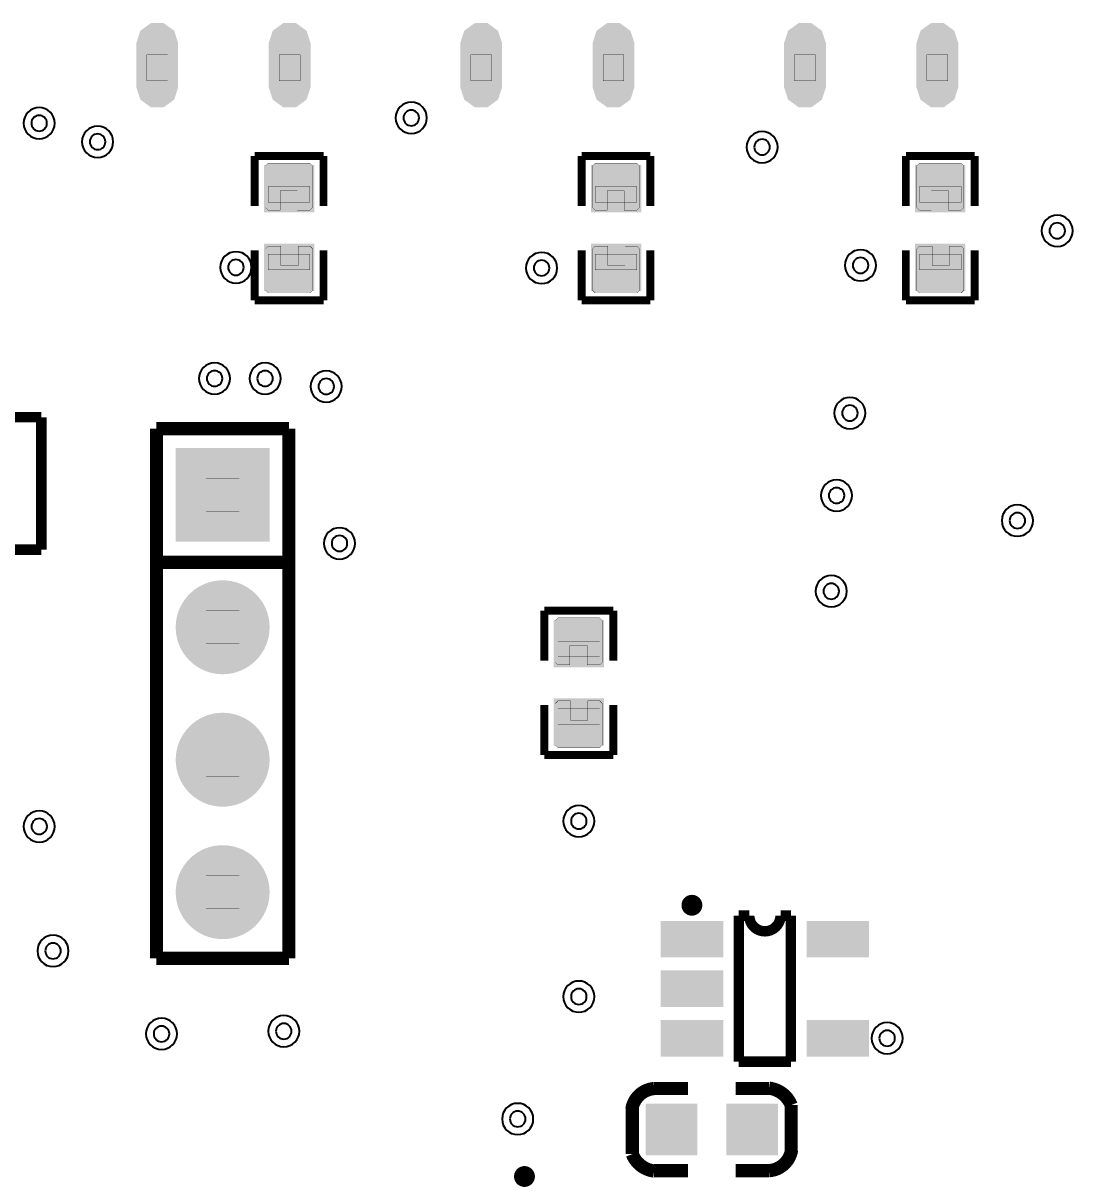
# Model space of a CAD drawing. Header units: millimetres. Extents: x -103 to 1, y -5 to 127.
# Drawn here: x -48.76 to -28.62, y 50.73 to 72.91 of the extents above; entities that cross this region are included whole.
import ezdxf

# ---------------------------------------------------------------- set-up
doc = ezdxf.new("R2010")
doc.units = ezdxf.units.MM
doc.header["$MEASUREMENT"] = 0
for name, color, linetype, true_color in [('Bottom-Layer', 7, 'Continuous', 0x0000ff), ('Bottom-Paste-Mask-Layer', 7, 'Continuous', 0x800000), ('Bottom-Solder-Mask-Layer', 7, 'Continuous', 0xaa00ff), ('Hole-Layer', 7, 'Continuous', 0x222222), ('Multi-Layer', 7, 'Continuous', 0xc0c0c0), ('Pin-Soldering-Layer', 7, 'Continuous', 0xcc9999), ('Top-Layer', 7, 'Continuous', 0xff0000), ('Top-Paste-Mask-Layer', 7, 'Continuous', 0x808080), ('Top-Silkscreen-Layer', 7, 'Continuous', 0xffcc00), ('Top-Solder-Mask-Layer', 7, 'Continuous', 0x800080)]:
    doc.layers.add(name, color=color, linetype=linetype, true_color=true_color)

msp = doc.modelspace()

# ---------------------------------------------------------------- hatches: boundary and pattern name
at = {"layer": 'Bottom-Layer'}
for points in [[(-45.78, 64.716), (-44.08, 64.716), (-44.08, 63.016), (-45.78, 63.016)], [(-45.78, 61.326, 1), (-44.08, 61.326, 1)], [(-45.78, 58.786, 1), (-44.08, 58.786, 1)], [(-45.78, 56.246, 1), (-44.08, 56.246, 1)]]:
    msp.add_hatch(color=256, dxfattribs=at).paths.add_polyline_path(points)
at = {"layer": 'Bottom-Paste-Mask-Layer'}
for points in [[(-45.78, 64.716), (-44.08, 64.716), (-44.08, 63.016), (-45.78, 63.016)], [(-45.78, 61.326, 1), (-44.08, 61.326, 1)], [(-45.78, 58.786, 1), (-44.08, 58.786, 1)], [(-45.78, 56.246, 1), (-44.08, 56.246, 1)]]:
    msp.add_hatch(color=256, dxfattribs=at).paths.add_polyline_path(points)
at = {"layer": 'Bottom-Solder-Mask-Layer'}
for points in [[(-45.831, 64.767), (-44.029, 64.767), (-44.029, 62.965), (-45.831, 62.965)], [(-45.831, 61.326, 1), (-44.029, 61.326, 1)], [(-45.831, 58.786, 1), (-44.029, 58.786, 1)], [(-45.831, 56.246, 1), (-44.029, 56.246, 1)]]:
    msp.add_hatch(color=256, dxfattribs=at).paths.add_polyline_path(points)
at = {"layer": 'Hole-Layer'}
for points in [[(-45.48, 63.866, 1), (-44.38, 63.866, 1)], [(-45.48, 61.326, 1), (-44.38, 61.326, 1)], [(-45.48, 58.786, 1), (-44.38, 58.786, 1)], [(-45.48, 56.246, 1), (-44.38, 56.246, 1)]]:
    msp.add_hatch(color=256, dxfattribs=at).paths.add_polyline_path(points)
at = {"layer": 'Multi-Layer'}
for points in [[(-45.78, 64.716), (-44.08, 64.716), (-44.08, 63.016), (-45.78, 63.016)], [(-45.78, 64.716), (-44.08, 64.716), (-44.08, 63.016), (-45.78, 63.016)], [(-45.78, 64.716), (-44.08, 64.716), (-44.08, 63.016), (-45.78, 63.016)], [(-45.78, 61.326, 1), (-44.08, 61.326, 1)], [(-45.78, 61.326, 1), (-44.08, 61.326, 1)], [(-45.78, 61.326, 1), (-44.08, 61.326, 1)], [(-45.78, 58.786, 1), (-44.08, 58.786, 1)], [(-45.78, 58.786, 1), (-44.08, 58.786, 1)], [(-45.78, 58.786, 1), (-44.08, 58.786, 1)], [(-45.78, 56.246, 1), (-44.08, 56.246, 1)], [(-45.78, 56.246, 1), (-44.08, 56.246, 1)], [(-45.78, 56.246, 1), (-44.08, 56.246, 1)]]:
    msp.add_hatch(color=256, dxfattribs=at).paths.add_polyline_path(points)
at = {"layer": 'Pin-Soldering-Layer'}
for points in [[(-46.385, 71.805), (-46.385, 72.305), (-45.985, 72.305), (-45.985, 71.805)], [(-43.845, 71.805), (-43.845, 72.305), (-43.445, 72.306), (-43.445, 71.805)], [(-40.17, 71.805), (-40.17, 72.305), (-39.77, 72.305), (-39.77, 71.805)], [(-37.63, 71.805), (-37.63, 72.305), (-37.23, 72.306), (-37.23, 71.805)], [(-33.956, 71.805), (-33.956, 72.305), (-33.556, 72.305), (-33.556, 71.805)], [(-31.416, 71.805), (-31.416, 72.305), (-31.016, 72.306), (-31.016, 71.805)], [(-43.255, 69.781), (-44.055, 69.781), (-44.055, 69.481), (-43.255, 69.481)], [(-36.982, 69.781), (-37.782, 69.781), (-37.782, 69.481), (-36.982, 69.481)], [(-30.76, 69.781), (-31.56, 69.781), (-31.56, 69.481), (-30.76, 69.481)], [(-43.255, 68.181), (-44.055, 68.181), (-44.055, 68.481), (-43.255, 68.481)], [(-36.982, 68.181), (-37.782, 68.181), (-37.782, 68.481), (-36.982, 68.481)], [(-30.76, 68.181), (-31.56, 68.181), (-31.56, 68.481), (-30.76, 68.481)], [(-44.61, 64.186), (-44.61, 63.546), (-45.25, 63.546), (-45.25, 64.186)], [(-44.61, 61.646), (-44.61, 61.006), (-45.25, 61.006), (-45.25, 61.646)], [(-38.496, 61.06), (-37.696, 61.06), (-37.696, 60.76), (-38.496, 60.76)], [(-38.496, 59.46), (-37.696, 59.46), (-37.696, 59.76), (-38.496, 59.76)], [(-44.61, 59.106), (-44.61, 58.466), (-45.25, 58.466), (-45.25, 59.106)], [(-44.61, 56.566), (-44.61, 55.926), (-45.25, 55.926), (-45.25, 56.566)]]:
    msp.add_hatch(color=256, dxfattribs=at).paths.add_polyline_path(points)
at = {"layer": 'Top-Layer'}
for points in [[(-46.535, 72.531), (-46.468, 72.736), (-46.293, 72.863), (-46.077, 72.863), (-45.902, 72.736), (-45.835, 72.531), (-45.835, 71.681), (-45.902, 71.475), (-46.077, 71.348), (-46.293, 71.348), (-46.468, 71.475), (-46.535, 71.681)], [(-43.995, 72.531), (-43.928, 72.736), (-43.753, 72.863), (-43.537, 72.863), (-43.362, 72.736), (-43.295, 72.531), (-43.295, 71.681), (-43.362, 71.475), (-43.537, 71.348), (-43.753, 71.348), (-43.928, 71.475), (-43.995, 71.681)], [(-40.32, 72.531), (-40.254, 72.736), (-40.079, 72.863), (-39.862, 72.863), (-39.687, 72.736), (-39.62, 72.531), (-39.62, 71.681), (-39.687, 71.475), (-39.862, 71.348), (-40.079, 71.348), (-40.254, 71.475), (-40.32, 71.681)], [(-37.78, 72.531), (-37.714, 72.736), (-37.539, 72.863), (-37.322, 72.863), (-37.147, 72.736), (-37.08, 72.531), (-37.08, 71.681), (-37.147, 71.475), (-37.322, 71.348), (-37.539, 71.348), (-37.714, 71.475), (-37.78, 71.681)], [(-34.106, 72.531), (-34.039, 72.736), (-33.864, 72.863), (-33.648, 72.863), (-33.473, 72.736), (-33.406, 72.531), (-33.406, 71.681), (-33.473, 71.475), (-33.648, 71.348), (-33.864, 71.348), (-34.039, 71.475), (-34.106, 71.681)], [(-31.566, 72.531), (-31.499, 72.736), (-31.324, 72.863), (-31.108, 72.863), (-30.933, 72.736), (-30.866, 72.531), (-30.866, 71.681), (-30.933, 71.475), (-31.108, 71.348), (-31.324, 71.348), (-31.499, 71.475), (-31.566, 71.681)], [(-43.223, 69.332), (-44.087, 69.332), (-44.087, 70.138), (-43.223, 70.138)], [(-36.95, 69.332), (-37.814, 69.332), (-37.814, 70.138), (-36.95, 70.138)], [(-30.728, 69.332), (-31.592, 69.332), (-31.592, 70.138), (-30.728, 70.138)], [(-43.223, 67.825), (-44.087, 67.825), (-44.087, 68.631), (-43.223, 68.631)], [(-36.95, 67.825), (-37.814, 67.825), (-37.814, 68.631), (-36.95, 68.631)], [(-30.728, 67.825), (-31.592, 67.825), (-31.592, 68.631), (-30.728, 68.631)], [(-45.78, 64.716), (-44.08, 64.716), (-44.08, 63.016), (-45.78, 63.016)], [(-45.78, 61.326, 1), (-44.08, 61.326, 1)], [(-38.528, 61.417), (-37.664, 61.417), (-37.664, 60.61), (-38.528, 60.61)], [(-38.528, 59.91), (-37.664, 59.91), (-37.664, 59.104), (-38.528, 59.104)], [(-45.78, 58.786, 1), (-44.08, 58.786, 1)], [(-45.78, 56.246, 1), (-44.08, 56.246, 1)], [(-35.376, 55.045), (-36.476, 55.045), (-36.476, 55.645), (-35.376, 55.645)], [(-32.576, 55.045), (-33.676, 55.045), (-33.676, 55.645), (-32.576, 55.645)], [(-35.376, 54.095), (-36.476, 54.095), (-36.476, 54.695), (-35.376, 54.695)], [(-35.376, 53.145), (-36.476, 53.145), (-36.476, 53.745), (-35.376, 53.745)], [(-32.576, 53.145), (-33.676, 53.145), (-33.676, 53.745), (-32.576, 53.745)], [(-35.876, 52.137), (-35.876, 51.248), (-36.765, 51.248), (-36.765, 52.137)], [(-34.327, 52.137), (-34.327, 51.248), (-35.216, 51.248), (-35.216, 52.137)]]:
    msp.add_hatch(color=256, dxfattribs=at).paths.add_polyline_path(points)
at = {"layer": 'Top-Paste-Mask-Layer'}
for points in [[(-46.535, 72.531), (-46.468, 72.736), (-46.293, 72.863), (-46.077, 72.863), (-45.902, 72.736), (-45.835, 72.531), (-45.835, 71.681), (-45.902, 71.475), (-46.077, 71.348), (-46.293, 71.348), (-46.468, 71.475), (-46.535, 71.681)], [(-43.995, 72.531), (-43.928, 72.736), (-43.753, 72.863), (-43.537, 72.863), (-43.362, 72.736), (-43.295, 72.531), (-43.295, 71.681), (-43.362, 71.475), (-43.537, 71.348), (-43.753, 71.348), (-43.928, 71.475), (-43.995, 71.681)], [(-40.32, 72.531), (-40.254, 72.736), (-40.079, 72.863), (-39.862, 72.863), (-39.687, 72.736), (-39.62, 72.531), (-39.62, 71.681), (-39.687, 71.475), (-39.862, 71.348), (-40.079, 71.348), (-40.254, 71.475), (-40.32, 71.681)], [(-37.78, 72.531), (-37.714, 72.736), (-37.539, 72.863), (-37.322, 72.863), (-37.147, 72.736), (-37.08, 72.531), (-37.08, 71.681), (-37.147, 71.475), (-37.322, 71.348), (-37.539, 71.348), (-37.714, 71.475), (-37.78, 71.681)], [(-34.106, 72.531), (-34.039, 72.736), (-33.864, 72.863), (-33.648, 72.863), (-33.473, 72.736), (-33.406, 72.531), (-33.406, 71.681), (-33.473, 71.475), (-33.648, 71.348), (-33.864, 71.348), (-34.039, 71.475), (-34.106, 71.681)], [(-31.566, 72.531), (-31.499, 72.736), (-31.324, 72.863), (-31.108, 72.863), (-30.933, 72.736), (-30.866, 72.531), (-30.866, 71.681), (-30.933, 71.475), (-31.108, 71.348), (-31.324, 71.348), (-31.499, 71.475), (-31.566, 71.681)], [(-44.105, 70.176), (-44.105, 69.376), (-44.055, 69.326), (-43.827, 69.326), (-43.827, 69.696), (-43.497, 69.696), (-43.497, 69.326), (-43.255, 69.326), (-43.205, 69.376), (-43.205, 70.176), (-43.255, 70.226), (-44.055, 70.226)], [(-37.832, 70.176), (-37.832, 69.376), (-37.782, 69.326), (-37.554, 69.326), (-37.554, 69.696), (-37.224, 69.696), (-37.224, 69.326), (-36.982, 69.326), (-36.932, 69.376), (-36.932, 70.176), (-36.982, 70.226), (-37.782, 70.226)], [(-31.61, 70.176), (-31.61, 69.376), (-31.56, 69.326), (-31.332, 69.326), (-31.332, 69.696), (-31.002, 69.696), (-31.002, 69.326), (-30.76, 69.326), (-30.71, 69.376), (-30.71, 70.176), (-30.76, 70.226), (-31.56, 70.226)], [(-43.205, 67.786), (-43.205, 68.586), (-43.255, 68.636), (-43.483, 68.636), (-43.483, 68.266), (-43.813, 68.266), (-43.813, 68.636), (-44.055, 68.636), (-44.105, 68.586), (-44.105, 67.786), (-44.055, 67.736), (-43.255, 67.736)], [(-36.932, 67.786), (-36.932, 68.586), (-36.982, 68.636), (-37.21, 68.636), (-37.21, 68.266), (-37.54, 68.266), (-37.54, 68.636), (-37.782, 68.636), (-37.832, 68.586), (-37.832, 67.786), (-37.782, 67.736), (-36.982, 67.736)], [(-30.71, 67.786), (-30.71, 68.586), (-30.76, 68.636), (-30.988, 68.636), (-30.988, 68.266), (-31.318, 68.266), (-31.318, 68.636), (-31.56, 68.636), (-31.61, 68.586), (-31.61, 67.786), (-31.56, 67.736), (-30.76, 67.736)], [(-45.78, 64.716), (-44.08, 64.716), (-44.08, 63.016), (-45.78, 63.016)], [(-45.78, 61.326, 1), (-44.08, 61.326, 1)], [(-38.546, 61.455), (-38.546, 60.655), (-38.496, 60.605), (-38.268, 60.605), (-38.268, 60.975), (-37.938, 60.975), (-37.938, 60.605), (-37.696, 60.605), (-37.646, 60.655), (-37.646, 61.455), (-37.696, 61.505), (-38.496, 61.505)], [(-37.646, 59.065), (-37.646, 59.865), (-37.696, 59.915), (-37.924, 59.915), (-37.924, 59.545), (-38.254, 59.545), (-38.254, 59.915), (-38.496, 59.915), (-38.546, 59.865), (-38.546, 59.065), (-38.496, 59.015), (-37.696, 59.015)], [(-45.78, 58.786, 1), (-44.08, 58.786, 1)], [(-45.78, 56.246, 1), (-44.08, 56.246, 1)], [(-35.376, 55.045), (-36.476, 55.045), (-36.476, 55.645), (-35.376, 55.645)], [(-32.576, 55.045), (-33.676, 55.045), (-33.676, 55.645), (-32.576, 55.645)], [(-35.376, 54.095), (-36.476, 54.095), (-36.476, 54.695), (-35.376, 54.695)], [(-35.376, 53.145), (-36.476, 53.145), (-36.476, 53.745), (-35.376, 53.745)], [(-32.576, 53.145), (-33.676, 53.145), (-33.676, 53.745), (-32.576, 53.745)], [(-35.876, 52.137), (-35.876, 51.248), (-36.765, 51.248), (-36.765, 52.137)], [(-34.327, 52.137), (-34.327, 51.248), (-35.216, 51.248), (-35.216, 52.137)]]:
    msp.add_hatch(color=256, dxfattribs=at).paths.add_polyline_path(points)
at = {"layer": 'Top-Solder-Mask-Layer'}
for points in [[(-46.586, 72.531), (-46.509, 72.766), (-46.309, 72.912), (-46.061, 72.912), (-45.86, 72.766), (-45.784, 72.531), (-45.784, 71.681), (-45.86, 71.445), (-46.061, 71.299), (-46.309, 71.299), (-46.509, 71.445), (-46.586, 71.681)], [(-44.046, 72.531), (-43.969, 72.766), (-43.769, 72.912), (-43.521, 72.912), (-43.32, 72.766), (-43.244, 72.531), (-43.244, 71.681), (-43.32, 71.445), (-43.521, 71.299), (-43.769, 71.299), (-43.969, 71.445), (-44.046, 71.681)], [(-40.371, 72.531), (-40.295, 72.766), (-40.094, 72.912), (-39.847, 72.912), (-39.646, 72.766), (-39.569, 72.531), (-39.569, 71.681), (-39.646, 71.445), (-39.847, 71.299), (-40.094, 71.299), (-40.295, 71.445), (-40.371, 71.681)], [(-37.831, 72.531), (-37.755, 72.766), (-37.554, 72.912), (-37.307, 72.912), (-37.106, 72.766), (-37.029, 72.531), (-37.029, 71.681), (-37.106, 71.445), (-37.307, 71.299), (-37.554, 71.299), (-37.755, 71.445), (-37.831, 71.681)], [(-34.157, 72.531), (-34.081, 72.766), (-33.88, 72.912), (-33.632, 72.912), (-33.432, 72.766), (-33.355, 72.531), (-33.355, 71.681), (-33.432, 71.445), (-33.632, 71.299), (-33.88, 71.299), (-34.081, 71.445), (-34.157, 71.681)], [(-31.617, 72.531), (-31.541, 72.766), (-31.34, 72.912), (-31.092, 72.912), (-30.892, 72.766), (-30.815, 72.531), (-30.815, 71.681), (-30.892, 71.445), (-31.092, 71.299), (-31.34, 71.299), (-31.541, 71.445), (-31.617, 71.681)], [(-43.173, 69.281), (-44.138, 69.281), (-44.138, 70.189), (-43.173, 70.189)], [(-36.899, 69.281), (-37.865, 69.281), (-37.865, 70.189), (-36.899, 70.189)], [(-30.677, 69.281), (-31.643, 69.281), (-31.643, 70.189), (-30.677, 70.189)], [(-43.173, 67.774), (-44.138, 67.774), (-44.138, 68.682), (-43.173, 68.682)], [(-36.899, 67.774), (-37.865, 67.774), (-37.865, 68.682), (-36.899, 68.682)], [(-30.677, 67.774), (-31.643, 67.774), (-31.643, 68.682), (-30.677, 68.682)], [(-45.831, 64.767), (-44.029, 64.767), (-44.029, 62.965), (-45.831, 62.965)], [(-45.831, 61.326, 1), (-44.029, 61.326, 1)], [(-38.579, 61.468), (-37.613, 61.468), (-37.613, 60.56), (-38.579, 60.56)], [(-38.579, 59.961), (-37.613, 59.961), (-37.613, 59.053), (-38.579, 59.053)], [(-45.831, 58.786, 1), (-44.029, 58.786, 1)], [(-45.831, 56.246, 1), (-44.029, 56.246, 1)], [(-35.325, 54.994), (-36.527, 54.994), (-36.527, 55.696), (-35.325, 55.696)], [(-32.525, 54.994), (-33.727, 54.994), (-33.727, 55.696), (-32.525, 55.696)], [(-35.325, 54.044), (-36.527, 54.044), (-36.527, 54.746), (-35.325, 54.746)], [(-35.325, 53.094), (-36.527, 53.094), (-36.527, 53.796), (-35.325, 53.796)], [(-32.525, 53.094), (-33.727, 53.094), (-33.727, 53.796), (-32.525, 53.796)], [(-35.825, 52.188), (-35.825, 51.197), (-36.816, 51.197), (-36.816, 52.188)], [(-34.276, 52.188), (-34.276, 51.197), (-35.267, 51.197), (-35.267, 52.188)]]:
    msp.add_hatch(color=256, dxfattribs=at).paths.add_polyline_path(points)

# ---------------------------------------------------------------- linework, layer by layer
at = {"layer": 'Hole-Layer'}
for points in [[(-41.461, 71.095, 1), (-41.161, 71.095), (-41.161, 71.095, 1), (-41.461, 71.095)], [(-48.601, 70.993, 1), (-48.301, 70.993), (-48.301, 70.993, 1), (-48.601, 70.993)], [(-47.479, 70.636, 1), (-47.179, 70.636), (-47.179, 70.636, 1), (-47.479, 70.636)], [(-34.729, 70.534, 1), (-34.429, 70.534), (-34.429, 70.534, 1), (-34.729, 70.534)], [(-29.066, 68.93, 1), (-28.766, 68.93), (-28.766, 68.93, 1), (-29.066, 68.93)], [(-44.825, 68.228, 1), (-44.525, 68.228), (-44.525, 68.228, 1), (-44.825, 68.228)], [(-38.96, 68.216, 1), (-38.66, 68.216), (-38.66, 68.216, 1), (-38.96, 68.216)], [(-32.84, 68.267, 1), (-32.54, 68.267), (-32.54, 68.267, 1), (-32.84, 68.267)], [(-45.235, 66.097, 1), (-44.935, 66.097), (-44.935, 66.097, 1), (-45.235, 66.097)], [(-44.266, 66.097, 1), (-43.966, 66.097), (-43.966, 66.097, 1), (-44.266, 66.097)], [(-43.093, 65.944, 1), (-42.793, 65.944), (-42.793, 65.944, 1), (-43.093, 65.944)], [(-33.045, 65.434, 1), (-32.745, 65.434), (-32.745, 65.434, 1), (-33.045, 65.434)], [(-33.3, 63.853, 1), (-33, 63.853), (-33, 63.853, 1), (-33.3, 63.853)], [(-29.831, 63.371, 1), (-29.531, 63.371), (-29.531, 63.371, 1), (-29.831, 63.371)], [(-42.838, 62.935, 1), (-42.538, 62.935), (-42.538, 62.935, 1), (-42.838, 62.935)], [(-33.402, 62.017, 1), (-33.102, 62.017), (-33.102, 62.017, 1), (-33.402, 62.017)], [(-38.246, 57.608, 1), (-37.946, 57.608), (-37.946, 57.608, 1), (-38.246, 57.608)], [(-48.599, 57.506, 1), (-48.299, 57.506), (-48.299, 57.506, 1), (-48.599, 57.506)], [(-48.335, 55.119, 1), (-48.035, 55.119), (-48.035, 55.119, 1), (-48.335, 55.119)], [(-38.246, 54.242, 1), (-37.946, 54.242), (-37.946, 54.242, 1), (-38.246, 54.242)], [(-43.907, 53.579, 1), (-43.607, 53.579), (-43.607, 53.579, 1), (-43.907, 53.579)], [(-46.253, 53.528, 1), (-45.953, 53.528), (-45.953, 53.528, 1), (-46.253, 53.528)], [(-32.33, 53.445, 1), (-32.03, 53.445), (-32.03, 53.445, 1), (-32.33, 53.445)], [(-39.419, 51.896, 1), (-39.119, 51.896), (-39.119, 51.896, 1), (-39.419, 51.896)]]:
    msp.add_lwpolyline(points, format="xyb", dxfattribs=at)
at = {"layer": 'Multi-Layer'}
for points in [[(-48.751, 70.993, 1), (-48.151, 70.993, 1)], [(-41.611, 71.095, 1), (-41.011, 71.095, 1)], [(-47.629, 70.636, 1), (-47.029, 70.636, 1)], [(-34.879, 70.534, 1), (-34.279, 70.534, 1)], [(-29.216, 68.93, 1), (-28.616, 68.93, 1)], [(-32.99, 68.267, 1), (-32.39, 68.267, 1)], [(-44.975, 68.228, 1), (-44.375, 68.228, 1)], [(-39.11, 68.216, 1), (-38.51, 68.216, 1)], [(-45.385, 66.097, 1), (-44.785, 66.097, 1)], [(-44.416, 66.097, 1), (-43.816, 66.097, 1)], [(-43.243, 65.944, 1), (-42.643, 65.944, 1)], [(-33.195, 65.434, 1), (-32.595, 65.434, 1)], [(-33.45, 63.853, 1), (-32.85, 63.853, 1)], [(-29.981, 63.371, 1), (-29.381, 63.371, 1)], [(-42.988, 62.935, 1), (-42.388, 62.935, 1)], [(-33.552, 62.017, 1), (-32.952, 62.017, 1)], [(-38.396, 57.608, 1), (-37.796, 57.608, 1)], [(-48.749, 57.506, 1), (-48.149, 57.506, 1)], [(-48.485, 55.119, 1), (-47.885, 55.119, 1)], [(-38.396, 54.242, 1), (-37.796, 54.242, 1)], [(-46.403, 53.528, 1), (-45.803, 53.528, 1)], [(-44.057, 53.579, 1), (-43.457, 53.579, 1)], [(-32.48, 53.445, 1), (-31.88, 53.445, 1)], [(-39.569, 51.896, 1), (-38.969, 51.896, 1)]]:
    msp.add_lwpolyline(points, format="xyb", close=True, dxfattribs=at)
at = {"layer": 'Pin-Soldering-Layer', "const_width": 0.00508}
for points in [[(-46.385, 71.805), (-46.385, 72.305), (-45.985, 72.305), (-45.985, 71.805)], [(-43.845, 71.805), (-43.845, 72.305), (-43.445, 72.306), (-43.445, 71.805)], [(-40.17, 71.805), (-40.17, 72.305), (-39.77, 72.305), (-39.77, 71.805)], [(-37.63, 71.805), (-37.63, 72.305), (-37.23, 72.306), (-37.23, 71.805)], [(-33.956, 71.805), (-33.956, 72.305), (-33.556, 72.305), (-33.556, 71.805)], [(-31.416, 71.805), (-31.416, 72.305), (-31.016, 72.306), (-31.016, 71.805)], [(-43.255, 69.781), (-44.055, 69.781), (-44.055, 69.481), (-43.255, 69.481)], [(-36.982, 69.781), (-37.782, 69.781), (-37.782, 69.481), (-36.982, 69.481)], [(-30.76, 69.781), (-31.56, 69.781), (-31.56, 69.481), (-30.76, 69.481)], [(-43.255, 68.181), (-44.055, 68.181), (-44.055, 68.481), (-43.255, 68.481)], [(-36.982, 68.181), (-37.782, 68.181), (-37.782, 68.481), (-36.982, 68.481)], [(-30.76, 68.181), (-31.56, 68.181), (-31.56, 68.481), (-30.76, 68.481)], [(-44.61, 64.186), (-44.61, 63.546), (-45.25, 63.546), (-45.25, 64.186)], [(-44.61, 61.646), (-44.61, 61.006), (-45.25, 61.006), (-45.25, 61.646)], [(-38.496, 61.06), (-37.696, 61.06), (-37.696, 60.76), (-38.496, 60.76)], [(-38.496, 59.46), (-37.696, 59.46), (-37.696, 59.76), (-38.496, 59.76)], [(-44.61, 59.106), (-44.61, 58.466), (-45.25, 58.466), (-45.25, 59.106)], [(-44.61, 56.566), (-44.61, 55.926), (-45.25, 55.926), (-45.25, 56.566)]]:
    msp.add_lwpolyline(points, close=True, dxfattribs=at)
at = {"layer": 'Top-Paste-Mask-Layer', "const_width": 0.00508}
for points in [[(-44.105, 70.176), (-44.105, 69.376), (-44.055, 69.326), (-43.827, 69.326), (-43.827, 69.696), (-43.497, 69.696), (-43.497, 69.326), (-43.255, 69.326), (-43.205, 69.376), (-43.205, 70.176), (-43.255, 70.226), (-44.055, 70.226)], [(-37.832, 70.176), (-37.832, 69.376), (-37.782, 69.326), (-37.554, 69.326), (-37.554, 69.696), (-37.224, 69.696), (-37.224, 69.326), (-36.982, 69.326), (-36.932, 69.376), (-36.932, 70.176), (-36.982, 70.226), (-37.782, 70.226)], [(-31.61, 70.176), (-31.61, 69.376), (-31.56, 69.326), (-31.332, 69.326), (-31.332, 69.696), (-31.002, 69.696), (-31.002, 69.326), (-30.76, 69.326), (-30.71, 69.376), (-30.71, 70.176), (-30.76, 70.226), (-31.56, 70.226)], [(-43.205, 67.786), (-43.205, 68.586), (-43.255, 68.636), (-43.483, 68.636), (-43.483, 68.266), (-43.813, 68.266), (-43.813, 68.636), (-44.055, 68.636), (-44.105, 68.586), (-44.105, 67.786), (-44.055, 67.736), (-43.255, 67.736)], [(-36.932, 67.786), (-36.932, 68.586), (-36.982, 68.636), (-37.21, 68.636), (-37.21, 68.266), (-37.54, 68.266), (-37.54, 68.636), (-37.782, 68.636), (-37.832, 68.586), (-37.832, 67.786), (-37.782, 67.736), (-36.982, 67.736)], [(-30.71, 67.786), (-30.71, 68.586), (-30.76, 68.636), (-30.988, 68.636), (-30.988, 68.266), (-31.318, 68.266), (-31.318, 68.636), (-31.56, 68.636), (-31.61, 68.586), (-31.61, 67.786), (-31.56, 67.736), (-30.76, 67.736)], [(-38.546, 61.455), (-38.546, 60.655), (-38.496, 60.605), (-38.268, 60.605), (-38.268, 60.975), (-37.938, 60.975), (-37.938, 60.605), (-37.696, 60.605), (-37.646, 60.655), (-37.646, 61.455), (-37.696, 61.505), (-38.496, 61.505)], [(-37.646, 59.065), (-37.646, 59.865), (-37.696, 59.915), (-37.924, 59.915), (-37.924, 59.545), (-38.254, 59.545), (-38.254, 59.915), (-38.496, 59.915), (-38.546, 59.865), (-38.546, 59.065), (-38.496, 59.015), (-37.696, 59.015)]]:
    msp.add_lwpolyline(points, close=True, dxfattribs=at)
at = {"layer": 'Top-Silkscreen-Layer'}
for points, const_width in [([(-42.995, 70.366), (-44.316, 70.366)], 0.152), ([(-44.316, 70.366), (-44.316, 69.408)], 0.152), ([(-42.995, 70.366), (-44.316, 70.366)], 0.152), ([(-44.316, 70.366), (-44.316, 69.408)], 0.152), ([(-42.995, 69.408), (-42.995, 70.366)], 0.152), ([(-42.995, 69.408), (-42.995, 70.366)], 0.152), ([(-36.722, 70.366), (-38.043, 70.366)], 0.152), ([(-38.043, 70.366), (-38.043, 69.408)], 0.152), ([(-36.722, 70.366), (-38.043, 70.366)], 0.152), ([(-38.043, 70.366), (-38.043, 69.408)], 0.152), ([(-36.722, 69.408), (-36.722, 70.366)], 0.152), ([(-36.722, 69.408), (-36.722, 70.366)], 0.152), ([(-30.5, 70.366), (-31.821, 70.366)], 0.152), ([(-31.821, 70.366), (-31.821, 69.408)], 0.152), ([(-30.5, 70.366), (-31.821, 70.366)], 0.152), ([(-31.821, 70.366), (-31.821, 69.408)], 0.152), ([(-30.5, 69.408), (-30.5, 70.366)], 0.152), ([(-30.5, 69.408), (-30.5, 70.366)], 0.152), ([(-44.316, 67.596), (-44.316, 68.555)], 0.152), ([(-44.316, 67.596), (-44.316, 68.555)], 0.152), ([(-42.995, 68.555), (-42.995, 67.596)], 0.152), ([(-42.995, 68.555), (-42.995, 67.596)], 0.152), ([(-38.043, 67.596), (-38.043, 68.555)], 0.152), ([(-38.043, 67.596), (-38.043, 68.555)], 0.152), ([(-36.722, 68.555), (-36.722, 67.596)], 0.152), ([(-36.722, 68.555), (-36.722, 67.596)], 0.152), ([(-31.821, 67.596), (-31.821, 68.555)], 0.152), ([(-31.821, 67.596), (-31.821, 68.555)], 0.152), ([(-30.5, 68.555), (-30.5, 67.596)], 0.152), ([(-30.5, 68.555), (-30.5, 67.596)], 0.152), ([(-42.995, 67.596), (-44.316, 67.596)], 0.152), ([(-42.995, 67.596), (-44.316, 67.596)], 0.152), ([(-36.722, 67.596), (-38.043, 67.596)], 0.152), ([(-36.722, 67.596), (-38.043, 67.596)], 0.152), ([(-30.5, 67.596), (-31.821, 67.596)], 0.152), ([(-30.5, 67.596), (-31.821, 67.596)], 0.152), ([(-53.488, 65.355), (-48.408, 65.355)], 0.203), ([(-53.488, 65.355), (-48.408, 65.355)], 0.203), ([(-48.408, 65.355), (-48.408, 62.815)], 0.203), ([(-48.408, 65.355), (-48.408, 62.815)], 0.203), ([(-46.2, 54.976), (-46.2, 65.136)], 0.254), ([(-46.2, 65.136), (-43.66, 65.136)], 0.254), ([(-46.2, 54.976), (-46.2, 65.136)], 0.254), ([(-46.2, 65.136), (-43.66, 65.136)], 0.254), ([(-43.66, 65.136), (-43.66, 62.573)], 0.254), ([(-43.66, 65.136), (-43.66, 62.573)], 0.254), ([(-48.408, 62.815), (-50.313, 62.815)], 0.203), ([(-48.408, 62.815), (-50.313, 62.815)], 0.203), ([(-43.66, 62.573), (-46.2, 62.573)], 0.254), ([(-43.66, 62.573), (-46.2, 62.573)], 0.254), ([(-43.66, 62.573), (-43.66, 54.976)], 0.254), ([(-43.66, 62.573), (-43.66, 54.976)], 0.254), ([(-38.757, 60.686), (-38.757, 61.645)], 0.152), ([(-38.757, 61.645), (-37.436, 61.645)], 0.152), ([(-38.757, 60.686), (-38.757, 61.645)], 0.152), ([(-38.757, 61.645), (-37.436, 61.645)], 0.152), ([(-37.436, 61.645), (-37.436, 60.686)], 0.152), ([(-37.436, 61.645), (-37.436, 60.686)], 0.152), ([(-38.757, 59.834), (-38.757, 58.875)], 0.152), ([(-38.757, 59.834), (-38.757, 58.875)], 0.152), ([(-37.436, 58.875), (-37.436, 59.834)], 0.152), ([(-37.436, 58.875), (-37.436, 59.834)], 0.152), ([(-38.757, 58.875), (-37.436, 58.875)], 0.152), ([(-38.757, 58.875), (-37.436, 58.875)], 0.152), ([(-34.826, 55.795), (-35.026, 55.795)], 0.2), ([(-35.026, 55.795), (-35.026, 52.995)], 0.2), ([(-34.826, 55.795), (-35.026, 55.795)], 0.2), ([(-35.026, 55.795), (-35.026, 52.995)], 0.2), ([(-34.026, 55.795), (-34.226, 55.795)], 0.2), ([(-34.026, 55.795), (-34.226, 55.795)], 0.2), ([(-34.026, 55.795), (-34.026, 52.995)], 0.2), ([(-34.026, 55.795), (-34.026, 52.995)], 0.2), ([(-43.66, 54.976), (-46.2, 54.976)], 0.254), ([(-43.66, 54.976), (-46.2, 54.976)], 0.254), ([(-34.026, 52.995), (-35.026, 52.995)], 0.2), ([(-34.026, 52.995), (-35.026, 52.995)], 0.2), ([(-36.651, 52.48), (-36.003, 52.48)], 0.254), ([(-36.651, 52.48), (-36.003, 52.48)], 0.254), ([(-35.089, 52.48), (-34.441, 52.48)], 0.254), ([(-35.089, 52.48), (-34.441, 52.48)], 0.254), ([(-37.07, 52.099), (-37.07, 51.222)], 0.254), ([(-37.07, 52.099), (-37.07, 51.222)], 0.254), ([(-34.022, 52.162), (-34.022, 51.286)], 0.254), ([(-34.022, 52.162), (-34.022, 51.286)], 0.254), ([(-36.651, 50.905), (-36.003, 50.905)], 0.254), ([(-36.651, 50.905), (-36.003, 50.905)], 0.254), ([(-35.089, 50.905), (-34.441, 50.905)], 0.254), ([(-35.089, 50.905), (-34.441, 50.905)], 0.254)]:
    msp.add_lwpolyline(points, dxfattribs=dict(at, const_width=const_width))
at = {"layer": 'Top-Silkscreen-Layer', "const_width": 0.2}
for points in [[(-36.026, 55.995, 1), (-35.826, 55.995, 1)], [(-36.026, 55.995, 1), (-35.826, 55.995, 1)], [(-39.239, 50.793, 1), (-39.039, 50.793, 1)], [(-39.239, 50.793, 1), (-39.039, 50.793, 1)]]:
    msp.add_lwpolyline(points, format="xyb", close=True, dxfattribs=at)
at = {"layer": 'Top-Silkscreen-Layer'}
for points, const_width in [([(-34.826, 55.795, 1), (-34.226, 55.795)], 0.2), ([(-34.826, 55.795, 1), (-34.226, 55.795)], 0.2), ([(-36.651, 52.48, 0.347), (-37.079, 52.081)], 0.254), ([(-36.651, 52.48, 0.347), (-37.079, 52.081)], 0.254), ([(-34.022, 52.162, 0.274), (-34.44, 52.486)], 0.254), ([(-34.022, 52.162, 0.274), (-34.44, 52.486)], 0.254), ([(-37.07, 51.222, 0.274), (-36.652, 50.898)], 0.254), ([(-37.07, 51.222, 0.274), (-36.652, 50.898)], 0.254), ([(-34.441, 50.905, 0.347), (-34.013, 51.303)], 0.254), ([(-34.441, 50.905, 0.347), (-34.013, 51.303)], 0.254)]:
    msp.add_lwpolyline(points, format="xyb", dxfattribs=dict(at, const_width=const_width))

doc.saveas('drawing.dxf')
